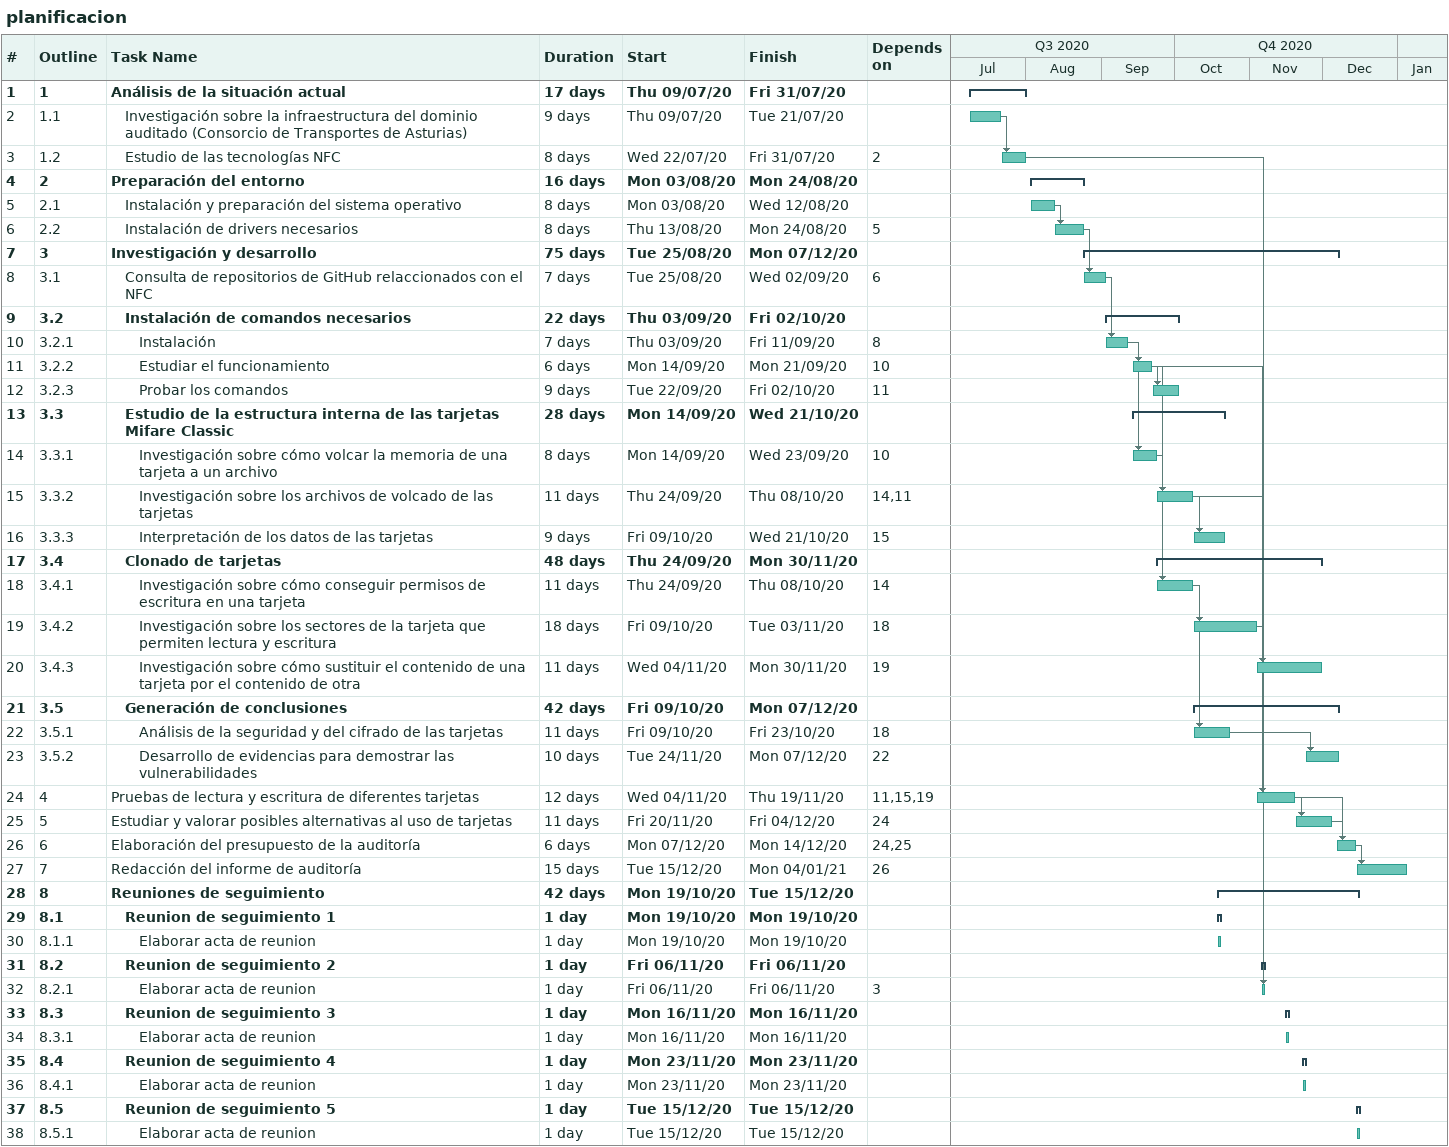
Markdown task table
planificacion

| ID | WBS | Task | Duration | Start | Finish | Predecessors |
|---|---|---|---|---|---|---|
| 1 | 1 | **Análisis de la situación actual** | 17d | 2020-07-09 | 2020-07-31 |  |
| 2 | 1.1 | Investigación sobre la infraestructura del dominio auditado (Consorcio de Transportes de Asturias) | 9d | 2020-07-09 | 2020-07-21 |  |
| 3 | 1.2 | Estudio de las tecnologías NFC | 8d | 2020-07-22 | 2020-07-31 | 2 |
| 4 | 2 | **Preparación del entorno** | 16d | 2020-08-03 | 2020-08-24 |  |
| 5 | 2.1 | Instalación y preparación del sistema operativo | 8d | 2020-08-03 | 2020-08-12 |  |
| 6 | 2.2 | Instalación de drivers necesarios | 8d | 2020-08-13 | 2020-08-24 | 5 |
| 7 | 3 | **Investigación y desarrollo** | 75d | 2020-08-25 | 2020-12-07 |  |
| 8 | 3.1 | Consulta de repositorios de GitHub relaccionados con el NFC | 7d | 2020-08-25 | 2020-09-02 | 6 |
| 9 | 3.2 | **Instalación de comandos necesarios** | 22d | 2020-09-03 | 2020-10-02 |  |
| 10 | 3.2.1 | Instalación | 7d | 2020-09-03 | 2020-09-11 | 8 |
| 11 | 3.2.2 | Estudiar el funcionamiento | 6d | 2020-09-14 | 2020-09-21 | 10 |
| 12 | 3.2.3 | Probar los comandos | 9d | 2020-09-22 | 2020-10-02 | 11 |
| 13 | 3.3 | **Estudio de la estructura interna de las tarjetas Mifare Classic** | 28d | 2020-09-14 | 2020-10-21 |  |
| 14 | 3.3.1 | Investigación sobre cómo volcar la memoria de una tarjeta a un archivo | 8d | 2020-09-14 | 2020-09-23 | 10 |
| 15 | 3.3.2 | Investigación sobre los archivos de volcado de las tarjetas | 11d | 2020-09-24 | 2020-10-08 | 14, 11 |
| 16 | 3.3.3 | Interpretación de los datos de las tarjetas | 9d | 2020-10-09 | 2020-10-21 | 15 |
| 17 | 3.4 | **Clonado de tarjetas** | 48d | 2020-09-24 | 2020-11-30 |  |
| 18 | 3.4.1 | Investigación sobre cómo conseguir permisos de escritura en una tarjeta | 11d | 2020-09-24 | 2020-10-08 | 14 |
| 19 | 3.4.2 | Investigación sobre los sectores de la tarjeta que permiten lectura y escritura | 18d | 2020-10-09 | 2020-11-03 | 18 |
| 20 | 3.4.3 | Investigación sobre cómo sustituir el contenido de una tarjeta por el contenido de otra | 11d | 2020-11-04 | 2020-11-30 | 19 |
| 21 | 3.5 | **Generación de conclusiones** | 42d | 2020-10-09 | 2020-12-07 |  |
| 22 | 3.5.1 | Análisis de la seguridad y del cifrado de las tarjetas | 11d | 2020-10-09 | 2020-10-23 | 18 |
| 23 | 3.5.2 | Desarrollo de evidencias para demostrar las vulnerabilidades | 10d | 2020-11-24 | 2020-12-07 | 22 |
| 24 | 4 | Pruebas de lectura y escritura de diferentes tarjetas | 12d | 2020-11-04 | 2020-11-19 | 11, 15, 19 |
| 25 | 5 | Estudiar y valorar posibles alternativas al uso de tarjetas | 11d | 2020-11-20 | 2020-12-04 | 24 |
| 26 | 6 | Elaboración del presupuesto de la auditoría | 6d | 2020-12-07 | 2020-12-14 | 24, 25 |
| 27 | 7 | Redacción del informe de auditoría | 15d | 2020-12-15 | 2021-01-04 | 26 |
| 28 | 8 | **Reuniones de seguimiento** | 42d | 2020-10-19 | 2020-12-15 |  |
| 29 | 8.1 | **Reunion de seguimiento 1** | 1d | 2020-10-19 | 2020-10-19 |  |
| 30 | 8.1.1 | Elaborar acta de reunion | 1d | 2020-10-19 | 2020-10-19 |  |
| 31 | 8.2 | **Reunion de seguimiento 2** | 1d | 2020-11-06 | 2020-11-06 |  |
| 32 | 8.2.1 | Elaborar acta de reunion | 1d | 2020-11-06 | 2020-11-06 | 3 |
| 33 | 8.3 | **Reunion de seguimiento 3** | 1d | 2020-11-16 | 2020-11-16 |  |
| 34 | 8.3.1 | Elaborar acta de reunion | 1d | 2020-11-16 | 2020-11-16 |  |
| 35 | 8.4 | **Reunion de seguimiento 4** | 1d | 2020-11-23 | 2020-11-23 |  |
| 36 | 8.4.1 | Elaborar acta de reunion | 1d | 2020-11-23 | 2020-11-23 |  |
| 37 | 8.5 | **Reunion de seguimiento 5** | 1d | 2020-12-15 | 2020-12-15 |  |
| 38 | 8.5.1 | Elaborar acta de reunion | 1d | 2020-12-15 | 2020-12-15 |  |
